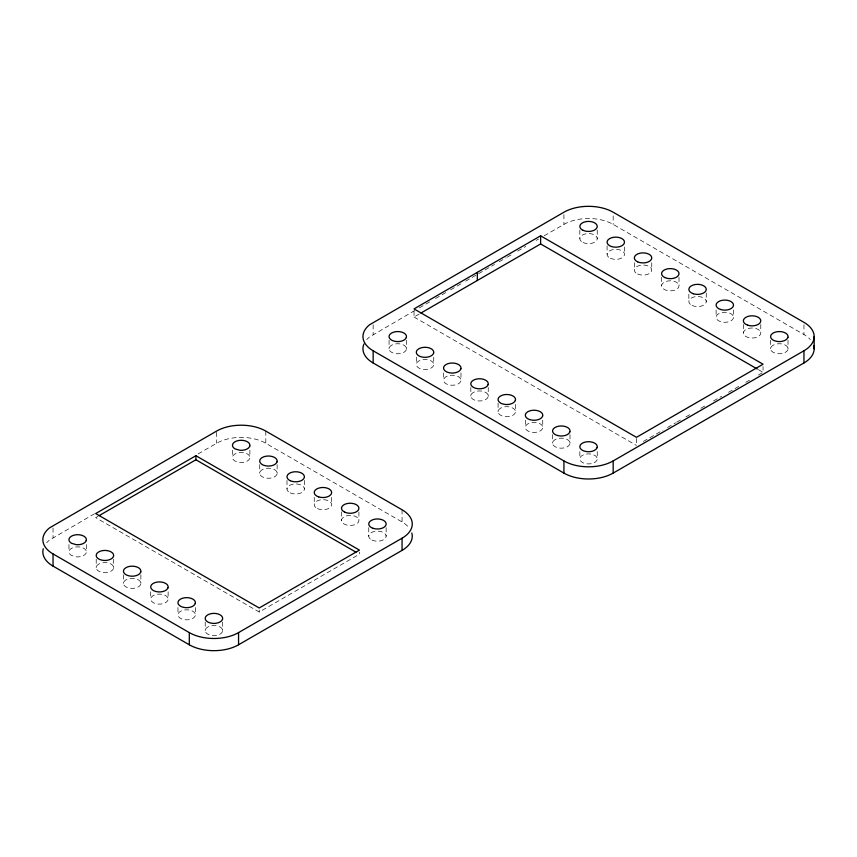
<?xml version="1.0" encoding="UTF-8"?>
<svg xmlns="http://www.w3.org/2000/svg" width="857" height="857" viewBox="0 0 857 857"><rect width="100%" height="100%" fill="white"/><g stroke="black" fill="none" stroke-linecap="round" stroke-linejoin="round"><path stroke-width="0.64" stroke-dasharray="4.29 3.21" d="M414.777 310.513L369.613 336.93A34.826 20.107 0 0 0 366.764 339.618M94.495 513.75L49.513 540.071A34.826 20.107 0 0 0 46.653 542.77M419.394 307.845L430.964 301.161M435.581 298.493L445.994 292.483M450.621 289.816L461.023 283.806M465.651 281.139L494.553 264.449M499.181 261.781L506.112 257.775M507.269 257.111L513.054 253.768M517.682 251.101L525.769 246.43M536.182 240.421L538.485 239.082M544.27 235.75L563.927 224.395A34.816 20.097 0 0 1 613.162 224.395L803.952 334.53A34.816 20.097 0 0 1 810.358 339.618M414.027 311.23L414.027 317.036L419.78 313.705M198.138 453.921L216.564 443.283A34.816 20.097 0 0 1 265.799 443.283L402.062 521.956A34.816 20.097 0 0 1 408.468 527.044M97.998 516.3L95.684 517.628L259.21 612.037L359.437 554.179L359.437 552.144M643.361 441.462L662.932 430.16M667.528 427.504L675.584 422.855M676.741 422.19L681.336 419.534M685.943 416.877L690.549 414.22M700.908 408.243L705.515 405.575M713.57 400.926L721.626 396.277M728.525 392.292L738.884 386.314M745.794 382.329L750.4 379.662M758.456 375.012L763.051 372.356L763.051 366.56M758.424 369.678L763.051 372.356M414.027 317.036L636.462 445.447M803.952 324.782L803.952 334.53M788.022 340.229L788.022 348.756M770.614 340.229L770.614 348.756M760.77 324.492L760.77 333.019A8.699 5.024 0 0 1 747.711 337.369A8.699 5.024 0 0 1 747.711 328.67A8.699 5.024 0 0 1 760.77 333.019M743.362 324.492L743.362 333.019M733.517 309.977L733.517 317.283A8.699 5.024 0 0 1 720.458 321.632A8.699 5.024 0 0 1 720.458 312.934A8.699 5.024 0 0 1 733.517 317.283M716.109 309.977L716.109 317.283M706.264 293.019L706.264 301.546M688.857 294.24L688.857 301.546M679.012 277.293L679.012 285.82A8.699 5.024 0 0 1 665.953 290.169A8.699 5.024 0 0 1 665.953 281.46A8.699 5.024 0 0 1 679.012 285.82M661.604 277.293L661.604 285.82M651.749 262.767L651.749 270.084M636.462 438.484L636.462 444.29M634.351 262.767L634.351 270.084M624.496 247.041L624.496 254.347M613.162 215.868L613.162 224.395M607.088 245.82L607.088 254.347M597.243 230.083L597.243 238.61M597.243 451.585L597.243 458.902M579.835 230.083L579.835 238.61M579.835 451.585L579.835 458.902M569.991 434.638L569.991 443.165M563.927 214.657L563.927 224.395M552.583 434.638L552.583 443.165M542.738 420.123L542.738 427.429M525.33 420.123L525.33 427.429M515.486 404.386L515.486 411.692M498.078 403.165L498.078 411.692M488.233 387.428L488.233 395.955M470.825 387.428L470.825 395.955M460.98 372.913L460.98 380.229M443.572 372.913L443.572 380.229M433.728 357.176L433.728 364.493M416.32 357.176L416.32 364.493M406.464 340.229L406.464 348.756M402.062 509.776L402.062 521.956M389.067 340.229L389.067 348.756M386.153 527.633L386.153 536.161M373.149 324.792L373.149 334.541M368.746 527.633L368.746 536.161M358.901 511.908L358.901 520.435A8.699 5.024 0 0 1 345.842 524.784A8.699 5.024 0 0 1 345.842 516.075A8.699 5.024 0 0 1 358.901 520.435M341.493 511.908L341.493 520.435M331.648 497.381L331.648 504.698M314.24 497.381L314.24 504.698M304.396 480.434L304.396 488.961M286.988 480.434L286.988 488.961M277.143 464.698L277.143 473.225M265.799 431.092L265.799 443.283M259.735 464.698L259.735 473.225M259.21 610.013L259.21 612.037M249.88 450.182L249.88 457.488M232.483 450.182L232.483 457.488M222.627 622.043L222.627 630.57M216.564 432.314L216.564 443.283M205.219 622.043L205.219 630.57M195.375 607.527L195.375 614.844M177.967 607.527L177.967 614.844M168.122 591.791L168.122 599.107M150.714 591.791L150.714 599.107M140.869 574.843L140.869 583.371M123.462 574.843L123.462 583.371M113.617 559.107L113.617 567.634M96.209 559.107L96.209 567.634M86.364 544.591L86.364 551.897M68.956 544.591L68.956 551.897M53.038 527.944L53.038 537.693M86.257 552.69L85.936 553.451A8.699 5.024 0 0 1 76.294 556.868L71.506 555.454A8.699 5.024 0 0 1 69.385 550.344L69.899 549.616A8.699 5.024 0 0 1 83.815 548.351L84.704 548.951A8.699 5.024 0 0 1 86.257 552.69M113.51 568.416L113.188 569.187A8.699 5.024 0 0 1 99.798 571.705L98.759 571.191A8.699 5.024 0 0 1 96.637 566.081L97.152 565.352A8.699 5.024 0 0 1 111.067 564.077L111.956 564.677A8.699 5.024 0 0 1 113.51 568.416M140.762 584.153L140.441 584.924A8.699 5.024 0 0 1 127.05 587.431L126.011 586.927A8.699 5.024 0 0 1 123.89 581.817L124.415 581.089A8.699 5.024 0 0 1 138.32 579.814L139.209 580.414A8.699 5.024 0 0 1 140.762 584.153M168.015 599.889L167.693 600.661A8.699 5.024 0 0 1 154.303 603.167L153.264 602.653A8.699 5.024 0 0 1 151.143 597.554L151.668 596.826A8.699 5.024 0 0 1 165.572 595.551L166.462 596.151A8.699 5.024 0 0 1 168.015 599.889M249.773 458.281L249.462 459.041A8.699 5.024 0 0 1 239.821 462.459L235.022 461.045A8.699 5.024 0 0 1 232.9 455.935L233.425 455.206A8.699 5.024 0 0 1 247.33 453.942L248.219 454.542A8.699 5.024 0 0 1 249.773 458.281M195.267 615.626L194.946 616.397A8.699 5.024 0 0 1 181.555 618.904L180.516 618.39A8.699 5.024 0 0 1 178.395 613.291L178.92 612.562A8.699 5.024 0 0 1 192.825 611.287L193.714 611.887A8.699 5.024 0 0 1 195.267 615.626M277.036 474.007L276.715 474.778A8.699 5.024 0 0 1 263.324 477.295L262.285 476.781A8.699 5.024 0 0 1 260.153 471.671L260.678 470.943A8.699 5.024 0 0 1 274.594 469.668L275.472 470.268A8.699 5.024 0 0 1 277.036 474.007M222.52 631.363L222.209 632.123A8.699 5.024 0 0 1 208.808 634.641L207.769 634.126A8.699 5.024 0 0 1 205.648 629.017L206.173 628.288A8.699 5.024 0 0 1 220.078 627.024L220.967 627.624A8.699 5.024 0 0 1 222.52 631.363M406.357 349.538L406.047 350.309A8.699 5.024 0 0 1 392.645 352.816L391.617 352.313A8.699 5.024 0 0 1 389.485 347.203L390.01 346.474A8.699 5.024 0 0 1 403.915 345.2L404.804 345.8A8.699 5.024 0 0 1 406.357 349.538M433.621 365.275L433.299 366.046A8.699 5.024 0 0 1 419.909 368.553L418.869 368.039A8.699 5.024 0 0 1 416.738 362.94L417.263 362.211A8.699 5.024 0 0 1 431.178 360.936L432.057 361.536A8.699 5.024 0 0 1 433.621 365.275M460.873 381.011L460.552 381.772A8.699 5.024 0 0 1 447.161 384.29L446.122 383.775A8.699 5.024 0 0 1 444.001 378.676L444.515 377.948A8.699 5.024 0 0 1 458.431 376.673L459.309 377.273A8.699 5.024 0 0 1 460.873 381.011M488.126 396.748L487.804 397.509A8.699 5.024 0 0 1 474.414 400.026L473.375 399.512A8.699 5.024 0 0 1 471.254 394.402L471.768 393.674A8.699 5.024 0 0 1 485.683 392.41L486.572 393.009A8.699 5.024 0 0 1 488.126 396.748M515.378 412.485L515.057 413.245A8.699 5.024 0 0 1 501.666 415.763L500.627 415.249A8.699 5.024 0 0 1 498.506 410.139L499.031 409.41A8.699 5.024 0 0 1 512.936 408.146L513.825 408.746A8.699 5.024 0 0 1 515.378 412.485M542.631 428.211L542.31 428.982A8.699 5.024 0 0 1 528.919 431.5L527.88 430.985A8.699 5.024 0 0 1 525.759 425.875L526.284 425.147A8.699 5.024 0 0 1 540.189 423.872L541.078 424.472A8.699 5.024 0 0 1 542.631 428.211M569.884 443.947L569.562 444.719A8.699 5.024 0 0 1 556.172 447.225L555.132 446.722A8.699 5.024 0 0 1 553.011 441.612L553.536 440.884A8.699 5.024 0 0 1 567.441 439.609L568.33 440.209A8.699 5.024 0 0 1 569.884 443.947M597.136 459.684L596.815 460.455A8.699 5.024 0 0 1 583.424 462.962L582.385 462.448A8.699 5.024 0 0 1 580.264 457.349L580.789 456.62A8.699 5.024 0 0 1 594.694 455.346L595.583 455.945A8.699 5.024 0 0 1 597.136 459.684M787.915 349.538L787.594 350.309A8.699 5.024 0 0 1 774.203 352.816L773.164 352.313A8.699 5.024 0 0 1 771.043 347.203L771.568 346.474A8.699 5.024 0 0 1 785.473 345.2L786.362 345.8A8.699 5.024 0 0 1 787.915 349.538M637.576 273.983A8.699 5.024 0 0 0 651.641 270.866A8.699 5.024 0 0 0 639.933 265.391A8.699 5.024 0 0 0 637.576 273.983M692.081 305.456A8.699 5.024 0 0 0 706.157 302.339A8.699 5.024 0 0 0 694.438 296.854A8.699 5.024 0 0 0 692.081 305.456M583.071 242.52A8.699 5.024 0 0 0 597.136 239.392A8.699 5.024 0 0 0 585.427 233.918A8.699 5.024 0 0 0 583.071 242.52M610.323 258.246A8.699 5.024 0 0 0 624.389 255.129A8.699 5.024 0 0 0 612.68 249.655A8.699 5.024 0 0 0 610.323 258.246M371.97 540.071A8.699 5.024 0 0 0 386.046 536.953A8.699 5.024 0 0 0 374.327 531.479A8.699 5.024 0 0 0 371.97 540.071M317.465 508.597A8.699 5.024 0 0 0 331.541 505.48A8.699 5.024 0 0 0 319.822 500.006A8.699 5.024 0 0 0 317.465 508.597M290.212 492.861A8.699 5.024 0 0 0 304.289 489.743A8.699 5.024 0 0 0 292.569 484.269A8.699 5.024 0 0 0 290.212 492.861"/><path stroke-width="1.29" d="M540.628 235.814L414.027 308.906L636.462 437.327L763.051 364.236L540.628 235.814L540.628 243.945L757.267 369.013M420.937 313.041L540.628 243.945M195.91 455.71L95.684 513.568L259.21 607.977L359.437 550.119L195.91 455.71L195.91 459.77L355.976 552.187M99.144 515.635L195.91 459.77M53.038 553.933L189.311 632.605A34.826 20.107 0 0 0 238.557 632.595L402.062 538.196A34.816 20.097 0 0 0 402.062 509.776L265.799 431.092A34.816 20.097 0 0 0 216.564 431.092L49.513 527.891A34.826 20.107 0 0 0 53.038 553.933L53.038 566.113L189.311 644.785A34.826 20.107 0 0 0 238.557 644.775L402.062 550.376A34.816 20.097 0 0 0 411.831 533.022M373.149 350.781L563.927 460.927A34.826 20.107 0 0 0 613.173 460.916L803.952 350.77A34.816 20.097 0 0 0 803.952 322.35L613.162 212.215A34.816 20.097 0 0 0 563.927 212.215L369.613 324.749A34.826 20.107 0 0 0 373.149 350.781L373.149 362.972L563.927 473.107A34.826 20.107 0 0 0 613.173 473.096L803.952 362.961A34.816 20.097 0 0 0 813.722 345.596M814.15 336.565L814.15 348.745M803.952 350.77L803.952 362.961M613.173 460.916L613.173 473.096M563.927 460.927L563.927 473.107M477.328 272.365L477.328 280.485M402.062 538.196L402.062 550.376M238.557 632.595L238.557 644.775M189.311 632.605L189.311 644.785M373.149 362.972A34.826 20.107 0 0 1 363.925 344.053M53.038 566.113A34.826 20.107 0 0 1 43.279 548.748M86.257 540.499L85.936 541.27A8.699 5.024 0 0 1 76.294 544.677L71.506 543.274A8.699 5.024 0 0 1 69.385 538.164L69.899 537.435A8.699 5.024 0 0 1 83.815 536.161L84.704 536.761A8.699 5.024 0 0 1 86.257 540.499M113.51 556.236L113.188 557.007A8.699 5.024 0 0 1 99.798 559.514L98.759 559.01A8.699 5.024 0 0 1 96.637 553.901L97.152 553.172A8.699 5.024 0 0 1 111.067 551.897L111.956 552.497A8.699 5.024 0 0 1 113.51 556.236M140.762 571.973L140.441 572.744A8.699 5.024 0 0 1 127.05 575.251L126.011 574.736A8.699 5.024 0 0 1 123.89 569.637L124.415 568.909A8.699 5.024 0 0 1 138.32 567.634L139.209 568.234A8.699 5.024 0 0 1 140.762 571.973M168.015 587.709L167.693 588.48A8.699 5.024 0 0 1 154.303 590.987L153.264 590.473A8.699 5.024 0 0 1 151.143 585.374L151.668 584.645A8.699 5.024 0 0 1 165.572 583.371L166.462 583.971A8.699 5.024 0 0 1 168.015 587.709M249.773 446.09L249.462 446.861A8.699 5.024 0 0 1 239.821 450.268L235.022 448.864A8.699 5.024 0 0 1 232.9 443.755L233.425 443.026A8.699 5.024 0 0 1 247.33 441.751L248.219 442.351A8.699 5.024 0 0 1 249.773 446.09M195.267 603.446L194.946 604.206A8.699 5.024 0 0 1 181.555 606.724L180.516 606.21A8.699 5.024 0 0 1 178.395 601.1L178.92 600.371A8.699 5.024 0 0 1 192.825 599.107L193.714 599.707A8.699 5.024 0 0 1 195.267 603.446M277.036 461.827L276.715 462.598A8.699 5.024 0 0 1 263.324 465.105L262.285 464.601A8.699 5.024 0 0 1 260.153 459.491L260.678 458.763A8.699 5.024 0 0 1 274.594 457.488L275.472 458.088A8.699 5.024 0 0 1 277.036 461.827M222.52 619.183L222.209 619.943A8.699 5.024 0 0 1 208.808 622.461L207.769 621.946A8.699 5.024 0 0 1 205.648 616.836L206.173 616.108A8.699 5.024 0 0 1 220.078 614.844L220.967 615.444A8.699 5.024 0 0 1 222.52 619.183M406.357 337.358L406.047 338.129A8.699 5.024 0 0 1 392.645 340.636L391.617 340.122A8.699 5.024 0 0 1 389.485 335.023L390.01 334.294A8.699 5.024 0 0 1 403.915 333.019L404.804 333.619A8.699 5.024 0 0 1 406.357 337.358M433.621 353.095L433.299 353.855A8.699 5.024 0 0 1 419.909 356.373L418.869 355.859A8.699 5.024 0 0 1 416.738 350.759L417.263 350.031A8.699 5.024 0 0 1 431.178 348.756L432.057 349.356A8.699 5.024 0 0 1 433.621 353.095M460.873 368.831L460.552 369.592A8.699 5.024 0 0 1 447.161 372.109L446.122 371.595A8.699 5.024 0 0 1 444.001 366.485L444.515 365.757A8.699 5.024 0 0 1 458.431 364.493L459.309 365.093A8.699 5.024 0 0 1 460.873 368.831M488.126 384.568L487.804 385.329A8.699 5.024 0 0 1 474.414 387.846L473.375 387.332A8.699 5.024 0 0 1 471.254 382.222L471.768 381.494A8.699 5.024 0 0 1 485.683 380.229L486.572 380.819A8.699 5.024 0 0 1 488.126 384.568M515.378 400.294L515.057 401.065A8.699 5.024 0 0 1 501.666 403.583L500.627 403.069A8.699 5.024 0 0 1 498.506 397.959L499.031 397.23A8.699 5.024 0 0 1 512.936 395.955L513.825 396.555A8.699 5.024 0 0 1 515.378 400.294M542.631 416.031L542.31 416.802A8.699 5.024 0 0 1 528.919 419.309L527.88 418.805A8.699 5.024 0 0 1 525.759 413.695L526.284 412.967A8.699 5.024 0 0 1 540.189 411.692L541.078 412.292A8.699 5.024 0 0 1 542.631 416.031M569.884 431.767L569.562 432.539A8.699 5.024 0 0 1 556.172 435.045L555.132 434.531A8.699 5.024 0 0 1 553.011 429.432L553.536 428.704A8.699 5.024 0 0 1 567.441 427.429L568.33 428.029A8.699 5.024 0 0 1 569.884 431.767M597.136 447.504L596.815 448.265A8.699 5.024 0 0 1 583.424 450.782L582.385 450.268A8.699 5.024 0 0 1 580.264 445.169L580.789 444.44A8.699 5.024 0 0 1 594.694 443.165L595.583 443.765A8.699 5.024 0 0 1 597.136 447.504M787.915 337.358L787.594 338.129A8.699 5.024 0 0 1 774.203 340.636L773.164 340.122A8.699 5.024 0 0 1 771.043 335.023L771.568 334.294A8.699 5.024 0 0 1 785.473 333.019L786.362 333.619A8.699 5.024 0 0 1 787.915 337.358M693.206 293.715A8.699 5.024 0 0 0 706.264 289.366A8.699 5.024 0 0 0 693.206 285.017A8.699 5.024 0 0 0 693.206 293.715M583.071 230.329A8.699 5.024 0 0 0 597.136 227.212A8.699 5.024 0 0 0 585.427 221.738A8.699 5.024 0 0 0 583.071 230.329M747.711 325.189A8.699 5.024 0 0 0 760.77 320.839A8.699 5.024 0 0 0 747.711 316.49A8.699 5.024 0 0 0 747.711 325.189M611.448 246.516A8.699 5.024 0 0 0 624.496 242.167A8.699 5.024 0 0 0 611.448 237.807A8.699 5.024 0 0 0 611.448 246.516M637.576 261.803A8.699 5.024 0 0 0 651.641 258.685A8.699 5.024 0 0 0 639.933 253.211A8.699 5.024 0 0 0 637.576 261.803M664.828 277.539A8.699 5.024 0 0 0 678.905 274.422A8.699 5.024 0 0 0 667.185 268.937A8.699 5.024 0 0 0 664.828 277.539M720.458 309.452A8.699 5.024 0 0 0 733.517 305.103A8.699 5.024 0 0 0 720.458 300.753A8.699 5.024 0 0 0 720.458 309.452M373.095 528.33A8.699 5.024 0 0 0 386.153 523.981A8.699 5.024 0 0 0 373.095 519.631A8.699 5.024 0 0 0 373.095 528.33M318.59 496.867A8.699 5.024 0 0 0 331.648 492.518A8.699 5.024 0 0 0 318.59 488.158A8.699 5.024 0 0 0 318.59 496.867M344.718 512.154A8.699 5.024 0 0 0 358.794 509.037A8.699 5.024 0 0 0 347.074 503.562A8.699 5.024 0 0 0 344.718 512.154M290.212 480.681A8.699 5.024 0 0 0 304.289 477.563A8.699 5.024 0 0 0 292.569 472.089A8.699 5.024 0 0 0 290.212 480.681"/></g></svg>
